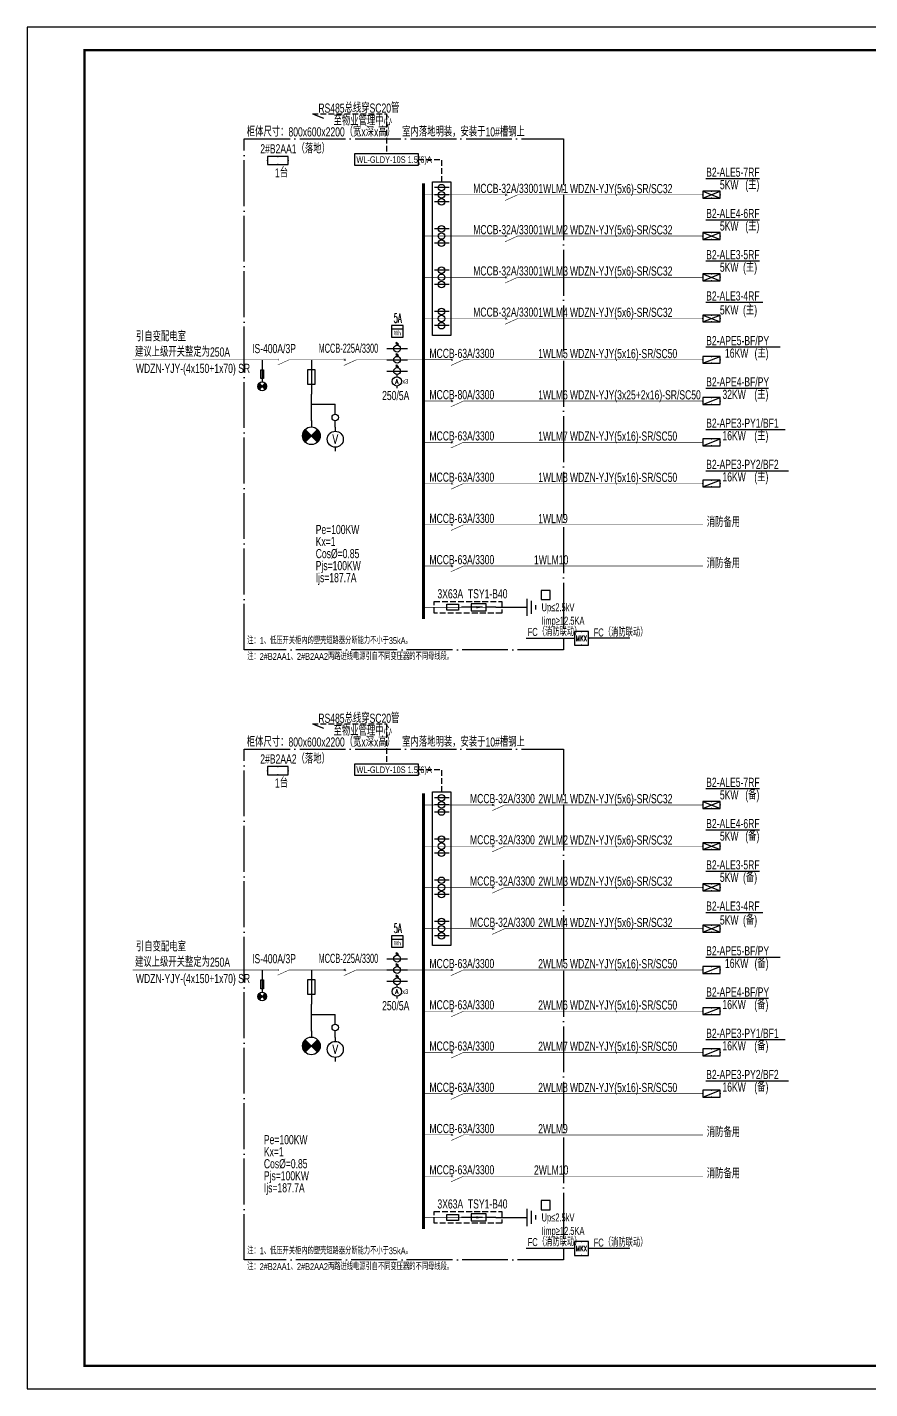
# Model space of a CAD drawing. Extents: x 776418 to 2076422, y -1170708 to 498544.
# Drawn here: x 908431 to 945216, y -354268 to -294868 of the extents above; entities that cross this region are included whole.
import ezdxf
from ezdxf.enums import TextEntityAlignment as Align

# ---------------------------------------------------------------- set-up
doc = ezdxf.new("R2010")
doc.units = 0
doc.header["$LTSCALE"] = 1000
doc.header["$MEASUREMENT"] = 0
doc.linetypes.add('DASH', pattern=[0.35, 0.25, -0.1])
doc.linetypes.add('DOTE', pattern=[2.42, 2, -0.2, 0.02, -0.2])
doc.layers.get('0').update_dxf_attribs({"linetype": 'CONTINUOUS'})
for name, color, linetype in [('D-TEXT', 7, 'CONTINUOUS'), ('DIM-箱柜', 3, 'CONTINUOUS'), ('DOTLN', 2, 'DASH'), ('ELEMENT', 3, 'CONTINUOUS'), ('EQUIP', 3, 'CONTINUOUS'), ('EQUIP-箱柜', 3, 'CONTINUOUS'), ('LAYER3', 7, 'DOTE'), ('PUB_TEXT', 255, 'CONTINUOUS'), ('TEL_TEXT', 3, 'CONTINUOUS'), ('TEL_TITLE', 7, 'CONTINUOUS'), ('WIRE', 4, 'CONTINUOUS'), ('WIRE-母线', 6, 'CONTINUOUS'), ('WIRE-照明', 1, 'CONTINUOUS'), ('WIRE-系统', 4, 'CONTINUOUS'), ('Z', 7, 'CONTINUOUS')]:
    doc.layers.add(name, color=color, linetype=linetype)
doc.layers.add('层1', color=7, linetype='CONTINUOUS', lineweight=0)
doc.styles.add('_COMPLEX', font='ROS', dxfattribs={"width": 0.6, "bigfont": 'JD'})
doc.styles.add('_HZTXT', font='txt.shx', dxfattribs={"width": 0.8, "bigfont": 'HZTXT.shx'})
doc.styles.add('_JD', font='ros.shx', dxfattribs={"width": 0.8, "bigfont": 'JD.shx'})
doc.styles.add('_SIMPLEX', font='SIMPLEX.shx', dxfattribs={"width": 0.8})
doc.styles.add('_TCH_LABEL', font='COMPLEX', dxfattribs={"bigfont": 'GBCBIG'})
doc.styles.add('_TEL_DIM', font='SIMPLEX', dxfattribs={"width": 0.7, "height": 3.5, "bigfont": 'HZTXT'})
doc.styles.add('_XCSG', font='complex.shx', dxfattribs={"width": 0.6, "bigfont": 'jd.shx'})
doc.styles.get("Standard").update_dxf_attribs({"font": 'gbenor.shx', "bigfont": 'gbcbig.shx'})

# ---------------------------------------------------------------- blocks, each defined once
blk = doc.blocks.new('$element$00000578')
at = {"const_width": 0.0233}
for points in [[(0, 0), (0, -0.25)], [(0, -1), (0, -0.75), (-0.25, -0.2)], [(-0.05, -0.25), (0.05, -0.25)]]:
    blk.add_lwpolyline(points, dxfattribs=at)
at = {"flags": 9}
blk.add_attdef('S', (0, 0), '', height=0.00000667, dxfattribs=at)
blk = doc.blocks.new('M_M12')
for p, q in [((-0.1, -0.717), (-0.1, -0.283)), ((-0.1, -0.283), (0.1, -0.283)), ((0.1, -0.283), (0.1, -0.717)), ((0.1, -0.717), (-0.1, -0.717))]:
    blk.add_line(p, q)
blk.add_lwpolyline([(0, 0), (0, -1)])
at = {"width": 0.8, "flags": 9}
blk.add_attdef('S', (0.25, -0.5), '', height=0.2, dxfattribs=at)
blk = doc.blocks.new('M_M58MSL')
for points in [[(0, 0), (0, -0.167)], [(0, -0.833), (0, -1)]]:
    blk.add_lwpolyline(points)
blk.add_circle((0, -0.5), 0.333)
at = {"style": '_SIMPLEX', "width": 0.8, "flags": 8}
blk.add_attdef('$TEXT$', text='', height=0.333, dxfattribs=at).set_placement((0, -0.5), align=Align.MIDDLE_CENTER)
at = {"width": 0.8, "flags": 9}
blk.add_attdef('S', (0.25, -0.5), '', height=0.2, dxfattribs=at)
blk = doc.blocks.new('M_M57DRB')
for p, q in [((0.259, -0.374), (-0.259, -0.893)), ((0.259, -0.893), (-0.259, -0.374))]:
    blk.add_line(p, q)
blk.add_lwpolyline([(0, 0), (0, -0.267)])
blk.add_circle((0, -0.633), 0.367)
for points in [[(-0.13, -0.763), (-0.354, -0.538), (0, -0.633), (-0.259, -0.374)], [(-0.225, -0.858), (-0.354, -0.728), (-0.13, -0.763), (-0.354, -0.538)], [(0.13, -0.504), (0.354, -0.728), (0, -0.633), (0.259, -0.893)], [(0.225, -0.409), (0.354, -0.538), (0.13, -0.504), (0.354, -0.728)], [(0.259, -0.374), (0.259, -0.374), (0.225, -0.409), (0.354, -0.538)], [(-0.259, -0.893), (-0.259, -0.893), (-0.225, -0.858), (-0.354, -0.728)]]:
    blk.add_solid(points)
at = {"width": 0.8, "flags": 9}
blk.add_attdef('S', (0.25, -0.5), '', height=0.2, dxfattribs=at)
blk = doc.blocks.new('M_M27VHU')
for p, q in [((0.167, -0.5), (0.3, -0.5)), ((0.256, -0.433), (0.172, -0.567)), ((0.308, -0.433), (0.225, -0.567))]:
    blk.add_line(p, q)
blk.add_lwpolyline([(0, 0), (0, -1)])
blk.add_circle((0, -0.5), 0.167)
at = {"width": 0.8, "flags": 9}
blk.add_attdef('S', (0.25, -0.5), '', height=0.2, dxfattribs=at)
blk = doc.blocks.new('$element$00000497')
at = {"const_width": 0.0233}
for points in [[(0, 0), (0, -0.25)], [(0, -1), (0, -0.75), (-0.25, -0.2)], [(-0.047, -0.297), (0.047, -0.203)], [(-0.047, -0.203), (0.047, -0.297)]]:
    blk.add_lwpolyline(points, dxfattribs=at)
at = {"flags": 9}
blk.add_attdef('S', (0, 0), '', height=0.00000667, dxfattribs=at)
blk = doc.blocks.new('_LINKPT1')
blk.add_line((0, 0), (0, 0))
blk = doc.blocks.new('M_Z15DKY')
for p, q in [((0.5, 0.5), (-0.5, 0.5)), ((-0.5, 0.5), (-0.5, -0.5)), ((-0.5, 0.2), (0.5, 0.2)), ((0.5, -0.5), (0.5, 0.5)), ((-0.5, -0.5), (0.5, -0.5))]:
    blk.add_line(p, q)
for p in [(-0.5, 0), (0, 0.5), (0.5, 0), (0, -0.5)]:
    blk.add_blockref('_LINKPT1', p)
at = {"style": '_COMPLEX', "width": 0.6}
blk.add_text('Wh', height=0.4, dxfattribs=at).set_placement((0, -0.35), align=Align.CENTER)
at = {"width": 0.8, "flags": 9}
blk.add_attdef('A', (0, 0), '', height=0.00002, dxfattribs=at)
blk = doc.blocks.new('$equip_U$00000105(JDQINJING)')
for p, q in [((0.5, 1), (-0.5, 1)), ((-0.5, 1), (-0.5, 0)), ((0.5, 0), (0.5, 1)), ((-0.5, 0), (0.5, 0))]:
    blk.add_line(p, q)
for p in [(0, 1), (-0.5, 0.5), (0, 0), (0.5, 0.5)]:
    blk.add_point(p)
at = {"color": 7, "style": '_TEL_DIM'}
blk.add_attdef('$TEXT$', text='', height=0.4, dxfattribs=at).set_placement((-0.002, 0.507), align=Align.MIDDLE_CENTER)
at = {"color": 7, "style": '_TEL_DIM', "flags": 1}
blk.add_attdef('A', text='', height=0.00002, dxfattribs=at).set_placement((0, 0), align=Align.MIDDLE_CENTER)
blk = doc.blocks.new('$equip$00001413')
for p, q in [((0.75, 0.6), (-0.75, 0.6)), ((-0.75, 0.6), (-0.75, 0)), ((-0.75, 0), (0.75, 0)), ((0.75, 0), (0.75, 0.6))]:
    blk.add_line(p, q)
for p in [(-0.75, 0.3), (0, 0.6), (0, 0), (0.75, 0.3)]:
    blk.add_point(p)
at = {"style": '_TCH_LABEL', "flags": 9}
blk.add_attdef('A', (0, 0), '', height=0.00002, dxfattribs=at)
blk = doc.blocks.new('M_M24')
for p, q in [((-0.25, -0.375), (0.25, -0.375)), ((-0.1875, -0.5), (0.1875, -0.5)), ((-0.0625, -0.625), (0.0625, -0.625))]:
    blk.add_line(p, q)
blk.add_lwpolyline([(0, 0), (0, -0.375)])
at = {"width": 0.8, "flags": 9}
blk.add_attdef('S', (0.25, -0.5), '', height=0.2, dxfattribs=at)
blk = doc.blocks.new('M_M17')
for p, q in [((-0.1, -0.717), (-0.1, -0.283)), ((-0.1, -0.283), (0.1, -0.283)), ((0, -0.383), (0, -0.717)), ((0.1, -0.283), (0.1, -0.717)), ((0.1, -0.717), (-0.1, -0.717))]:
    blk.add_line(p, q)
for points in [[(0, 0), (0, -0.283)], [(0, -0.717), (0, -1)]]:
    blk.add_lwpolyline(points)
for points in [[(-0.033, -0.567), (0.033, -0.567), (0, -0.367), (0.033, -0.567)], [(0.033, -0.567), (0, -0.367), (-0.033, -0.567), (0.033, -0.567)], [(0, -0.367), (-0.033, -0.567), (0.033, -0.567), (0, -0.367)]]:
    blk.add_solid(points)
at = {"width": 0.8, "flags": 9}
blk.add_attdef('S', (0.25, -0.5), '', height=0.2, dxfattribs=at)
blk = doc.blocks.new('$equip$00001416')
for p, q in [((0.75, 0.6), (-0.75, 0.6)), ((-0.75, 0), (0.75, 0.6)), ((-0.75, 0.6), (-0.75, 0)), ((-0.75, 0), (0.75, 0)), ((0.75, 0), (0.75, 0.6))]:
    blk.add_line(p, q)
for p in [(-0.75, 0.3), (0, 0.6), (0, 0), (0.75, 0.3)]:
    blk.add_point(p)
at = {"style": '_TCH_LABEL', "flags": 9}
blk.add_attdef('A', (0, 0), '', height=0.00002, dxfattribs=at)
blk = doc.blocks.new('$equip$00001424')
for p, q in [((-0.75, 0), (0.75, 0.6)), ((-0.75, 0.6), (0.75, 0)), ((0.75, 0.6), (-0.75, 0.6)), ((-0.75, 0.6), (-0.75, 0)), ((-0.75, 0), (0.75, 0)), ((0.75, 0), (0.75, 0.6))]:
    blk.add_line(p, q)
for p in [(-0.75, 0.3), (0, 0.6), (0, 0), (0.75, 0.3)]:
    blk.add_point(p)
at = {"style": '_TCH_LABEL', "flags": 9}
blk.add_attdef('A', (0, 0), '', height=0.00002, dxfattribs=at)

msp = doc.modelspace()

# ---------------------------------------------------------------- linework, layer by layer
at = {"linetype": 'DASH'}
for p, q in [((920883, -298646), (924120, -298646)), ((924120, -298646), (924120, -300378)), ((925498, -300638), (926526, -300638)), ((926526, -301612, 0), (926526, -300638, 0)), ((920883, -325265), (924120, -325265)), ((924120, -325265), (924120, -326997)), ((925498, -327256), (926526, -327256)), ((926526, -328231, 0), (926526, -327256, 0))]:
    msp.add_line(p, q, dxfattribs=at)
at = {"color": 0}
for p, q in [((920883, -298646), (921360, -298833)), ((920883, -325265), (921360, -325452))]:
    msp.add_line(p, q, dxfattribs=at)
at = {"ltscale": 0.001}
for p, q in [((938053, -301467), (940402, -301467)), ((938053, -303266), (940402, -303266)), ((938053, -305066), (940402, -305066)), ((938053, -306865), (940548, -306865)), ((938053, -308815), (941307, -308815)), ((938053, -310614), (940796, -310614)), ((938053, -312414), (941515, -312414)), ((938053, -314214), (941670, -314214)), ((938053, -328085), (940402, -328085)), ((938053, -329885), (940402, -329885)), ((938053, -331685), (940402, -331685)), ((938053, -333484), (940548, -333484)), ((938053, -335434), (941307, -335434)), ((938053, -337233), (940796, -337233)), ((938053, -339033), (941515, -339033)), ((938053, -340832), (941670, -340832))]:
    msp.add_line(p, q, dxfattribs=at)
for p, q in [((932330, -321532, 0), (930207, -321532, 0)), ((932330, -348150, 0), (930207, -348150, 0))]:
    msp.add_line(p, q)
at = {"color": 2}
for points in [[(922741, -300378), (925498, -300378), (925498, -300897), (922741, -300897)], [(922741, -326997), (925498, -326997), (925498, -327516), (922741, -327516)]]:
    msp.add_lwpolyline(points, close=True, dxfattribs=at)
at = {"color": 0, "elevation": 0}
for points in [[(926121, -301612), (926930, -301612), (926930, -308312), (926121, -308312)], [(926121, -328231), (926930, -328231), (926930, -334931), (926121, -334931)]]:
    msp.add_lwpolyline(points, close=True, dxfattribs=at)
at = {"color": 2}
for centre in [(926516, -301865), (926516, -302177), (926516, -302487), (926516, -303665), (926516, -303977), (926516, -304287), (926516, -305465), (926516, -305777), (926516, -306087), (926516, -307265), (926516, -307577), (926516, -307887), (926516, -328484), (926516, -328796), (926516, -329106), (926516, -330284), (926516, -330596), (926516, -330906), (926516, -332084), (926516, -332396), (926516, -332706), (926516, -333884), (926516, -334196), (926516, -334506)]:
    msp.add_circle(centre, 143, dxfattribs=at)
at = {"layer": 'DIM-箱柜', "elevation": 0}
for points in [[(930869, -319438), (930869, -319838), (931269, -319838), (931269, -319438), (930869, -319438)], [(930869, -346057), (930869, -346457), (931269, -346457), (931269, -346057), (930869, -346057)]]:
    msp.add_lwpolyline(points, dxfattribs=at)
at = {"layer": 'DOTLN', "linetype": 'DASH'}
for points in [[(926200, -319918), (929147, -319918), (929147, -320428), (926200, -320428)], [(926200, -346537), (929147, -346537), (929147, -347047), (926200, -347047)]]:
    msp.add_lwpolyline(points, close=True, dxfattribs=at)
at = {"layer": 'ELEMENT'}
for points in [[(926756, -320303), (926756, -320043), (927266, -320043), (927266, -320303)], [(926756, -346922), (926756, -346662), (927266, -346662), (927266, -346922)]]:
    msp.add_lwpolyline(points, close=True, dxfattribs=at)
at = {"layer": 'LAYER3'}
for p, q in [((917908, -299742), (931837, -299742)), ((917908, -322030), (917908, -299742)), ((931837, -299742), (931837, -322030)), ((931837, -322030), (917908, -322030)), ((917908, -326361), (931837, -326361)), ((917908, -348649), (917908, -326361)), ((931837, -326361), (931837, -348649)), ((931837, -348649), (917908, -348649))]:
    msp.add_line(p, q, dxfattribs=at)
at = {"layer": 'TEL_TEXT', "ltscale": 2}
for p, q in [((932930, -321510, 0), (934747, -321510, 0)), ((932930, -348129, 0), (934747, -348129, 0))]:
    msp.add_line(p, q, dxfattribs=at)
at = {"layer": 'TEL_TITLE'}
msp.add_lwpolyline([(908431, -354268), (1013531, -354268), (1013531, -294868), (908431, -294868)], close=True, dxfattribs=at)
at = {"layer": 'TEL_TITLE', "const_width": 100}
msp.add_lwpolyline([(910931, -353268), (1012531, -353268), (1012531, -295868), (910931, -295868)], close=True, dxfattribs=at)
at = {"layer": 'WIRE', "color": 4}
for p, q in [((926851, -301865), (926208, -301865)), ((926851, -302177), (926208, -302177)), ((926851, -302487), (926208, -302487)), ((926851, -303665), (926208, -303665)), ((926851, -304287), (926208, -304287)), ((926851, -305465), (926208, -305465)), ((926851, -306087), (926208, -306087)), ((926851, -307265), (926208, -307265)), ((926851, -307887), (926208, -307887)), ((926851, -328484), (926208, -328484)), ((926851, -328796), (926208, -328796)), ((926851, -329106), (926208, -329106)), ((926851, -330284), (926208, -330284)), ((926851, -330906), (926208, -330906)), ((926851, -332084), (926208, -332084)), ((926851, -332706), (926208, -332706)), ((926851, -333884), (926208, -333884)), ((926851, -334506), (926208, -334506))]:
    msp.add_line(p, q, dxfattribs=at)
at = {"layer": 'WIRE-母线', "const_width": 133}
for points in [[(925728, -301676), (925728, -320683)], [(925728, -328295), (925728, -347302)]]:
    msp.add_lwpolyline(points, dxfattribs=at)
at = {"layer": 'WIRE-照明'}
for p, q in [((920838, -312042, -4671), (920838, -310876, -4671)), ((920838, -311317, -4671), (921882, -311317, -4671)), ((921882, -311747, -4671), (921882, -311317, -4671)), ((921882, -312317, -4671), (921882, -312032, -4671)), ((928889, -320173, 0), (929702, -320173, 0)), ((920838, -338661, -4671), (920838, -337495, -4671)), ((920838, -337936, -4671), (921882, -337936, -4671)), ((921882, -338366, -4671), (921882, -337936, -4671)), ((921882, -338936, -4671), (921882, -338651, -4671)), ((928889, -346792, 0), (929702, -346792, 0))]:
    msp.add_line(p, q, dxfattribs=at)
at = {"layer": 'WIRE-系统', "const_width": 23.3}
for points in [[(925728, -302177), (929093, -302177)], [(929842, -302177), (937933, -302177)], [(925728, -303977), (929093, -303977)], [(930093, -303977), (937933, -303977)], [(925728, -305776), (929093, -305776)], [(930093, -305777), (937933, -305777)], [(925728, -307576), (929093, -307576)], [(930093, -307576), (937933, -307576)], [(913035, -309376), (919191, -309376)], [(922302, -309376), (919979, -309376)], [(923052, -309376), (925728, -309376)], [(925728, -309375), (926728, -309375)], [(927728, -309376), (937933, -309376)], [(925728, -311175), (926728, -311175)], [(927728, -311175), (937933, -311175)], [(925728, -312974), (926728, -312974)], [(927728, -312975), (937933, -312975)], [(925728, -314774), (926728, -314774)], [(927728, -314774), (937933, -314774)], [(925728, -316574), (926728, -316574)], [(927728, -316574), (937933, -316574)], [(925728, -318373), (926728, -318373)], [(927728, -318374), (937933, -318374)], [(925728, -328796), (928529, -328796)], [(929278, -328796), (937933, -328796)], [(925728, -330595), (928529, -330595)], [(929529, -330596), (937933, -330596)], [(925728, -332395), (928529, -332395)], [(929529, -332395), (937933, -332395)], [(925728, -334195), (928529, -334195)], [(929529, -334195), (937933, -334195)], [(913035, -335995), (919191, -335995)], [(922302, -335995), (919979, -335995)], [(923052, -335995), (925728, -335995)], [(925728, -335994), (926728, -335994)], [(927728, -335995), (937933, -335995)], [(925728, -337794), (926728, -337794)], [(927728, -337794), (937933, -337794)], [(925728, -339593), (926728, -339593)], [(927728, -339594), (937933, -339594)], [(925728, -341393), (926728, -341393)], [(927728, -341393), (937933, -341393)], [(925728, -343192), (926728, -343192)], [(927728, -343193), (937933, -343193)], [(925728, -344992), (926728, -344992)], [(927728, -344992), (937933, -344992)]]:
    msp.add_lwpolyline(points, dxfattribs=at)
at = {"layer": 'WIRE-系统', "const_width": 23.3, "elevation": 0}
for points in [[(925728, -320173), (930264, -320173)], [(925728, -346792), (930264, -346792)]]:
    msp.add_lwpolyline(points, dxfattribs=at)
at = {"layer": 'Z', "ltscale": 2}
for p, q in [((920838, -309376), (920838, -310876)), ((920838, -335995), (920838, -337495))]:
    msp.add_line(p, q, dxfattribs=at)
for centre in [(921882, -311891), (921882, -338510)]:
    msp.add_circle(centre, 143, dxfattribs=at)
at = {"layer": '层1', "color": 4, "linetype": 'Continuous', "lineweight": 30}
for p, q in [((918690, -309382), (918690, -310344)), ((918690, -336000), (918690, -336963))]:
    msp.add_line(p, q, dxfattribs=at)
at = {"layer": '层1', "color": 7, "linetype": 'Continuous', "lineweight": -3}
for p, q in [((918541, -310415), (918541, -310657)), ((918561, -310394), (918561, -310679)), ((918581, -310416), (918581, -310656)), ((918601, -310438), (918601, -310634)), ((918621, -310460), (918621, -310612)), ((918641, -310482), (918641, -310590)), ((918661, -310504), (918661, -310568)), ((918681, -310526), (918681, -310546)), ((918699, -310526), (918699, -310546)), ((918719, -310504), (918719, -310568)), ((918739, -310482), (918739, -310590)), ((918759, -310460), (918759, -310612)), ((918779, -310438), (918779, -310634)), ((918799, -310416), (918799, -310656)), ((918819, -310394), (918819, -310679)), ((918839, -310415), (918839, -310657)), ((918859, -310445), (918859, -310627)), ((918879, -310503), (918879, -310570)), ((918541, -337034), (918541, -337276)), ((918561, -337013), (918561, -337297)), ((918581, -337035), (918581, -337275)), ((918601, -337057), (918601, -337253)), ((918621, -337079), (918621, -337231)), ((918641, -337101), (918641, -337209)), ((918661, -337123), (918661, -337187)), ((918681, -337145), (918681, -337165)), ((918699, -337145), (918699, -337165)), ((918719, -337123), (918719, -337187)), ((918739, -337101), (918739, -337209)), ((918759, -337079), (918759, -337231)), ((918779, -337057), (918779, -337253)), ((918799, -337035), (918799, -337275)), ((918819, -337013), (918819, -337297)), ((918839, -337034), (918839, -337276)), ((918859, -337064), (918859, -337246)), ((918879, -337121), (918879, -337189))]:
    msp.add_line(p, q, dxfattribs=at)
at = {"layer": '层1', "color": 4, "linetype": 'Continuous', "lineweight": -3}
for p, q in [((918819, -310679), (918561, -310394)), ((918561, -310679), (918819, -310394)), ((918819, -337297), (918561, -337013)), ((918561, -337297), (918819, -337013))]:
    msp.add_line(p, q, dxfattribs=at)
for points in [[(918624, -309811), (918754, -309811), (918754, -310195), (918624, -310195)], [(918624, -336429), (918754, -336429), (918754, -336814), (918624, -336814)]]:
    msp.add_lwpolyline(points, close=True, dxfattribs=at)
for centre in [(918691, -310536), (918691, -337155)]:
    msp.add_circle(centre, 192, dxfattribs=at)

# ---------------------------------------------------------------- block references
at = {"layer": 'ELEMENT'}
for name, p, xscale, yscale, zscale, rotation in [('$element$00000497', (929093, -302177), 999.9899999999907, 999.9899999999907, 999.9899999999907, 90), ('$element$00000497', (929093, -303977), 999.9899999999907, 999.9899999999907, 999.9899999999907, 90), ('$element$00000497', (929093, -305776), 999.9899999999907, 999.9899999999907, 999.9899999999907, 90), ('$element$00000497', (929093, -307576), 999.9899999999907, 999.9899999999907, 999.9899999999907, 90), ('M_M27VHU', (924131, -308887), 900, 900, 900, 90), ('$element$00000578', (919191, -309376), 900, 900, 900, 90), ('$element$00000497', (922052, -309376), 999.9899999999907, 999.9899999999907, 999.9899999999907, 90), ('M_M27VHU', (924131, -309376), 900, 900, 900, 90), ('$element$00000497', (926728, -309375), 999.9899999999907, 999.9899999999907, 999.9899999999907, 90), ('M_M27VHU', (924131, -309870), 900, 900, 900, 90), ('$element$00000497', (926728, -311175), 999.9899999999907, 999.9899999999907, 999.9899999999907, 90), ('$element$00000497', (926728, -312974), 999.9899999999907, 999.9899999999907, 999.9899999999907, 90), ('$element$00000497', (926728, -314774), 999.9899999999907, 999.9899999999907, 999.9899999999907, 90), ('$element$00000497', (926728, -316574), 999.9899999999907, 999.9899999999907, 999.9899999999907, 90), ('$element$00000497', (926728, -318373), 999.9899999999907, 999.9899999999907, 999.9899999999907, 90), ('M_M17', (928889, -320173, 0), -1500, 1500, 1500, 270), ('M_M24', (929702, -320173, 0), 1500, 1500, 1500, 90), ('$element$00000497', (928529, -328796), 999.9899999999907, 999.9899999999907, 999.9899999999907, 90), ('$element$00000497', (928529, -330595), 999.9899999999907, 999.9899999999907, 999.9899999999907, 90), ('$element$00000497', (928529, -332395), 999.9899999999907, 999.9899999999907, 999.9899999999907, 90), ('$element$00000497', (928529, -334195), 999.9899999999907, 999.9899999999907, 999.9899999999907, 90), ('M_M27VHU', (924131, -335506), 900, 900, 900, 90), ('$element$00000578', (919191, -335995), 900, 900, 900, 90), ('$element$00000497', (922052, -335995), 999.9899999999907, 999.9899999999907, 999.9899999999907, 90), ('M_M27VHU', (924131, -335995), 900, 900, 900, 90), ('$element$00000497', (926728, -335994), 999.9899999999907, 999.9899999999907, 999.9899999999907, 90), ('M_M27VHU', (924131, -336489), 900, 900, 900, 90), ('$element$00000497', (926728, -337794), 999.9899999999907, 999.9899999999907, 999.9899999999907, 90), ('$element$00000497', (926728, -339593), 999.9899999999907, 999.9899999999907, 999.9899999999907, 90), ('$element$00000497', (926728, -341393), 999.9899999999907, 999.9899999999907, 999.9899999999907, 90), ('$element$00000497', (926728, -343192), 999.9899999999907, 999.9899999999907, 999.9899999999907, 90), ('$element$00000497', (926728, -344992), 999.9899999999907, 999.9899999999907, 999.9899999999907, 90), ('M_M17', (928889, -346792, 0), -1500, 1500, 1500, 270), ('M_M24', (929702, -346792, 0), 1500, 1500, 1500, 90)]:
    msp.add_blockref(name, p, dxfattribs=dict(at, xscale=xscale, yscale=yscale, zscale=zscale, rotation=rotation))
for name, p, xscale, yscale, zscale in [('M_M12', (920838, -309376), 1500, 1500, 1500), ('M_M57DRB', (920838, -312028), 1050, 1050, 1050), ('M_M12', (920838, -335995), 1500, 1500, 1500), ('M_M57DRB', (920838, -338647), 1050, 1050, 1050)]:
    msp.add_blockref(name, p, dxfattribs=dict(at, xscale=xscale, yscale=yscale, zscale=zscale))
ref = msp.add_blockref('M_M58MSL', (921882, -312317), dxfattribs=dict(at, xscale=1050, yscale=1050, zscale=1050))
ref.add_attrib('$TEXT$', 'V', dxfattribs={"layer": '0', "height": 400, "style": '_XCSG', "width": 0.8, "flags": 8}).set_placement((921882, -312842), align=Align.MIDDLE_CENTER)
ref = msp.add_blockref('M_M58MSL', (921882, -338936), dxfattribs=dict(at, xscale=1050, yscale=1050, zscale=1050))
ref.add_attrib('$TEXT$', 'V', dxfattribs={"layer": '0', "height": 400, "style": '_XCSG', "width": 0.8, "flags": 8}).set_placement((921882, -339461), align=Align.MIDDLE_CENTER)
at = {"layer": 'EQUIP', "xscale": 500, "yscale": 500, "zscale": 500}
for p in [(924591, -308133), (924591, -334752)]:
    msp.add_blockref('M_Z15DKY', p, dxfattribs=at)
at = {"layer": 'EQUIP-箱柜', "ltscale": 0.001, "xscale": 600, "yscale": 600, "zscale": 600}
for p in [(919372, -300863), (919372, -327482)]:
    msp.add_blockref('$equip$00001413', p, dxfattribs=at)
at = {"layer": 'EQUIP-箱柜', "xscale": 500, "yscale": 500, "zscale": 500}
for name, p in [('$equip$00001424', (938308, -302327)), ('$equip$00001424', (938308, -304127)), ('$equip$00001424', (938308, -305927)), ('$equip$00001424', (938308, -307726)), ('$equip$00001416', (938308, -309526)), ('$equip$00001416', (938308, -311325)), ('$equip$00001416', (938308, -313125)), ('$equip$00001416', (938308, -314924)), ('$equip$00001424', (938308, -328946)), ('$equip$00001424', (938308, -330746)), ('$equip$00001424', (938308, -332545)), ('$equip$00001424', (938308, -334345)), ('$equip$00001416', (938308, -336145)), ('$equip$00001416', (938308, -337944)), ('$equip$00001416', (938308, -339744)), ('$equip$00001416', (938308, -341543))]:
    msp.add_blockref(name, p, dxfattribs=at)
at = {"layer": 'EQUIP-箱柜'}
ref = msp.add_blockref('$equip_U$00000105(JDQINJING)', (932630, -321832, 0), dxfattribs=dict(at, xscale=600, yscale=600, zscale=600))
ref.add_attrib('$TEXT$', 'MKX', dxfattribs={"layer": '0', "color": 7, "height": 240, "style": '_TEL_DIM', "width": 0.6}).set_placement((932629, -321528, 0), align=Align.MIDDLE_CENTER)
ref = msp.add_blockref('$equip_U$00000105(JDQINJING)', (932630, -348450, 0), dxfattribs=dict(at, xscale=600, yscale=600, zscale=600))
ref.add_attrib('$TEXT$', 'MKX', dxfattribs={"layer": '0', "color": 7, "height": 240, "style": '_TEL_DIM', "width": 0.6}).set_placement((932629, -348146, 0), align=Align.MIDDLE_CENTER)
at = {"layer": 'Z', "ltscale": 2, "xscale": 600, "yscale": 600, "zscale": 600}
for p in [(924566, -310020), (924566, -336639)]:
    msp.add_blockref('M_M58MSL', p, dxfattribs=at).add_auto_attribs({'$TEXT$': 'A'})

# ---------------------------------------------------------------- texts
at = {"layer": 'D-TEXT', "style": '_JD', "width": 0.6}
for p in [(921152, -309072), (921152, -335691)]:
    msp.add_text('MCCB-225A/3300', height=400, dxfattribs=at).set_placement(p)
at = {"layer": 'PUB_TEXT', "style": '_HZTXT', "width": 0.5}
for p in [(924431, -307757), (924431, -334376)]:
    msp.add_text('5A', height=400, dxfattribs=at).set_placement(p)
at = {"layer": 'TEL_TEXT', "color": 7, "style": '_JD', "width": 0.7}
for s, height, p in [('RS485总线穿SC20管', 400, (921142, -298596, 0)), ('至物业管理中心', 400, (921805, -299151, 0)), ('柜体尺寸：800x600x2200（宽x深x高）   室内落地明装，安装于10#槽钢上', 400, (918017, -299633)), ('2#B2AA1（落地）', 400, (918608, -300371)), ('WL-GLDY-10S 1.5(6)A', 288, (922801, -300787, 0)), ('1台', 400, (919245, -301419)), ('B2-ALE5-7RF', 400, (938074, -301391)), ('MCCB-32A/3300', 400, (927903, -302099)), ('1WLM1', 400, (930748, -302106, 0)), ('WDZN-YJY(5x6)-SR/SC32', 400, (932127, -302107)), ('5KW', 400, (938672, -301937)), ('(主)', 400, (939782, -301937)), ('B2-ALE4-6RF', 400, (938074, -303191)), ('MCCB-32A/3300', 400, (927903, -303898)), ('1WLM2', 400, (930748, -303906, 0)), ('WDZN-YJY(5x6)-SR/SC32', 400, (932127, -303906)), ('5KW', 400, (938672, -303737)), ('(主)', 400, (939782, -303737)), ('B2-ALE3-5RF', 400, (938074, -304991)), ('MCCB-32A/3300', 400, (927903, -305698)), ('1WLM3', 400, (930748, -305706, 0)), ('WDZN-YJY(5x6)-SR/SC32', 400, (932127, -305706)), ('5KW', 400, (938672, -305536)), ('(主)', 400, (939683, -305536)), ('B2-ALE3-4RF', 400, (938074, -306790)), ('MCCB-32A/3300', 400, (927903, -307497)), ('WDZN-YJY(5x6)-SR/SC32', 400, (932127, -307505)), ('5KW', 400, (938672, -307399)), ('(主)', 400, (939683, -307402)), ('1WLM4', 400, (930739, -307505)), ('引自变配电室', 400, (913178, -308566, 0)), (' 建议上级开关整定为250A', 400, (913033, -309237, 0)), ('IS-400A/3P', 400, (918249, -309087)), ('MCCB-63A/3300', 400, (925991, -309297)), ('B2-APE5-BF/PY', 400, (938074, -308740)), ('16KW', 400, (938895, -309285)), ('(主)', 400, (940184, -309285)), ('1WLM5', 400, (930739, -309305)), ('WDZN-YJY(5x16)-SR/SC50', 400, (932127, -309305)), ('WDZN-YJY-(4x150+1x70) SR', 400, (913178, -309951, 0)), ('B2-APE4-BF/PY', 400, (938074, -310539)), ('(主)', 400, (940176, -311085)), ('250/5A', 400, (923926, -311135)), ('MCCB-80A/3300', 400, (925991, -311096)), ('1WLM6', 400, (930739, -311105)), ('WDZN-YJY(3x25+2x16)-SR/SC50', 400, (932127, -311105)), ('32KW', 400, (938783, -311085)), ('B2-APE3-PY1/BF1', 400, (938074, -312339)), ('MCCB-63A/3300', 400, (925991, -312896)), ('1WLM7', 400, (930739, -312905)), ('WDZN-YJY(5x16)-SR/SC50', 400, (932127, -312904)), ('16KW', 400, (938783, -312885)), ('(主)', 400, (940176, -312885)), ('B2-APE3-PY2/BF2', 400, (938074, -314138)), ('MCCB-63A/3300', 400, (925991, -314696)), ('1WLM8', 400, (930739, -314704)), ('WDZN-YJY(5x16)-SR/SC50', 400, (932127, -314704)), ('16KW', 400, (938783, -314684)), ('(主)', 400, (940176, -314684)), ('Pe=100KW', 400, (921027, -316981)), ('MCCB-63A/3300', 400, (925991, -316495)), ('1WLM9', 400, (930739, -316504)), ('消防备用', 400, (938098, -316664)), ('Kx=1', 400, (921027, -317506)), ('Cos%%C=0.85', 400, (921027, -318031)), ('Pjs=100KW', 400, (921027, -318556)), ('MCCB-63A/3300', 400, (925991, -318295)), ('1WLM10', 400, (930556, -318303)), ('消防备用', 400, (938098, -318463)), ('Ijs=187.7A', 400, (921027, -319081)), ('3X63A  TSY1-B40', 400, (926340, -319784, 0)), ('Up≤2.5kV', 350, (930887, -320349, 0)), ('Iimp≥12.5KA', 350, (930887, -320934, 0)), ('FC（消防联动）', 350, (930281, -321425, 1146)), ('FC（消防联动）', 350, (933163, -321447, 1146)), ('注：1、低压开关柜内的塑壳短路器分断能力不小于35kA。', 300, (918035, -321777, 0)), ('注：2#B2AA1、2#B2AA2两路进线电源引自不同变压器的不同母线段。', 300, (918035, -322467, 0)), ('RS485总线穿SC20管', 400, (921142, -325214, 0)), ('至物业管理中心', 400, (921805, -325770, 0)), ('柜体尺寸：800x600x2200（宽x深x高）   室内落地明装，安装于10#槽钢上', 400, (918017, -326252)), ('2#B2AA2（落地）', 400, (918608, -326990)), ('WL-GLDY-10S 1.5(6)A', 288, (922801, -327406, 0)), ('1台', 400, (919245, -328038)), ('B2-ALE5-7RF', 400, (938074, -328010)), ('MCCB-32A/3300', 400, (927763, -328718)), ('2WLM1', 400, (930748, -328725, 0)), ('WDZN-YJY(5x6)-SR/SC32', 400, (932127, -328726)), ('5KW', 400, (938672, -328556)), ('(备)', 400, (939782, -328556)), ('B2-ALE4-6RF', 400, (938074, -329810)), ('MCCB-32A/3300', 400, (927763, -330517)), ('2WLM2', 400, (930748, -330525, 0)), ('WDZN-YJY(5x6)-SR/SC32', 400, (932127, -330525)), ('5KW', 400, (938672, -330356)), ('(备)', 400, (939782, -330356)), ('B2-ALE3-5RF', 400, (938074, -331609)), ('MCCB-32A/3300', 400, (927763, -332317)), ('2WLM3', 400, (930748, -332325, 0)), ('WDZN-YJY(5x6)-SR/SC32', 400, (932127, -332325)), ('5KW', 400, (938672, -332155)), ('(备)', 400, (939683, -332155)), ('B2-ALE3-4RF', 400, (938074, -333409)), ('MCCB-32A/3300', 400, (927763, -334116)), ('2WLM4', 400, (930739, -334124)), ('WDZN-YJY(5x6)-SR/SC32', 400, (932127, -334124)), ('5KW', 400, (938672, -334018)), ('(备)', 400, (939683, -334021)), ('引自变配电室', 400, (913178, -335185, 0)), ('B2-APE5-BF/PY', 400, (938074, -335359)), (' 建议上级开关整定为250A', 400, (913033, -335856, 0)), ('IS-400A/3P', 400, (918249, -335706)), ('MCCB-63A/3300', 400, (925991, -335916)), ('2WLM5', 400, (930739, -335924)), ('WDZN-YJY(5x16)-SR/SC50', 400, (932127, -335924)), ('16KW', 400, (938895, -335904)), ('(备)', 400, (940184, -335904)), ('WDZN-YJY-(4x150+1x70) SR', 400, (913178, -336570, 0)), ('B2-APE4-BF/PY', 400, (938074, -337158)), ('250/5A', 400, (923926, -337754)), ('MCCB-63A/3300', 400, (925991, -337715)), ('2WLM6', 400, (930739, -337724)), ('WDZN-YJY(5x16)-SR/SC50', 400, (932127, -337723)), ('16KW', 400, (938783, -337704)), ('(备)', 400, (940176, -337704)), ('B2-APE3-PY1/BF1', 400, (938074, -338958)), ('MCCB-63A/3300', 400, (925991, -339515)), ('2WLM7', 400, (930739, -339523)), ('WDZN-YJY(5x16)-SR/SC50', 400, (932127, -339523)), ('16KW', 400, (938783, -339503)), ('(备)', 400, (940176, -339503)), ('B2-APE3-PY2/BF2', 400, (938074, -340757)), ('MCCB-63A/3300', 400, (925991, -341315)), ('2WLM8', 400, (930739, -341323)), ('WDZN-YJY(5x16)-SR/SC50', 400, (932127, -341323)), ('16KW', 400, (938783, -341303)), ('(备)', 400, (940176, -341303)), ('MCCB-63A/3300', 400, (925991, -343114)), ('2WLM9', 400, (930739, -343123)), ('Pe=100KW', 400, (918764, -343600)), ('消防备用', 400, (938098, -343282)), ('Kx=1', 400, (918764, -344125)), ('Cos%%C=0.85', 400, (918764, -344650)), ('MCCB-63A/3300', 400, (925991, -344914)), ('2WLM10', 400, (930556, -344922)), ('Pjs=100KW', 400, (918764, -345175)), ('消防备用', 400, (938098, -345082)), ('Ijs=187.7A', 400, (918764, -345700)), ('3X63A  TSY1-B40', 400, (926340, -346403, 0)), ('Up≤2.5kV', 350, (930887, -346968, 0)), ('Iimp≥12.5KA', 350, (930887, -347553, 0)), ('注：1、低压开关柜内的塑壳短路器分断能力不小于35kA。', 300, (918035, -348396, 0)), ('FC（消防联动）', 350, (930281, -348044, 1146)), ('FC（消防联动）', 350, (933163, -348066, 1146)), ('注：2#B2AA1、2#B2AA2两路进线电源引自不同变压器的不同母线段。', 300, (918035, -349086, 0))]:
    msp.add_text(s, height=height, dxfattribs=at).set_placement(p)
at = {"layer": 'TEL_TEXT', "ltscale": 2, "style": '_COMPLEX', "width": 0.7}
for p in [(924807, -310421), (924807, -337040)]:
    msp.add_text('x3', height=210, dxfattribs=at).set_placement(p)

doc.saveas('drawing.dxf')
